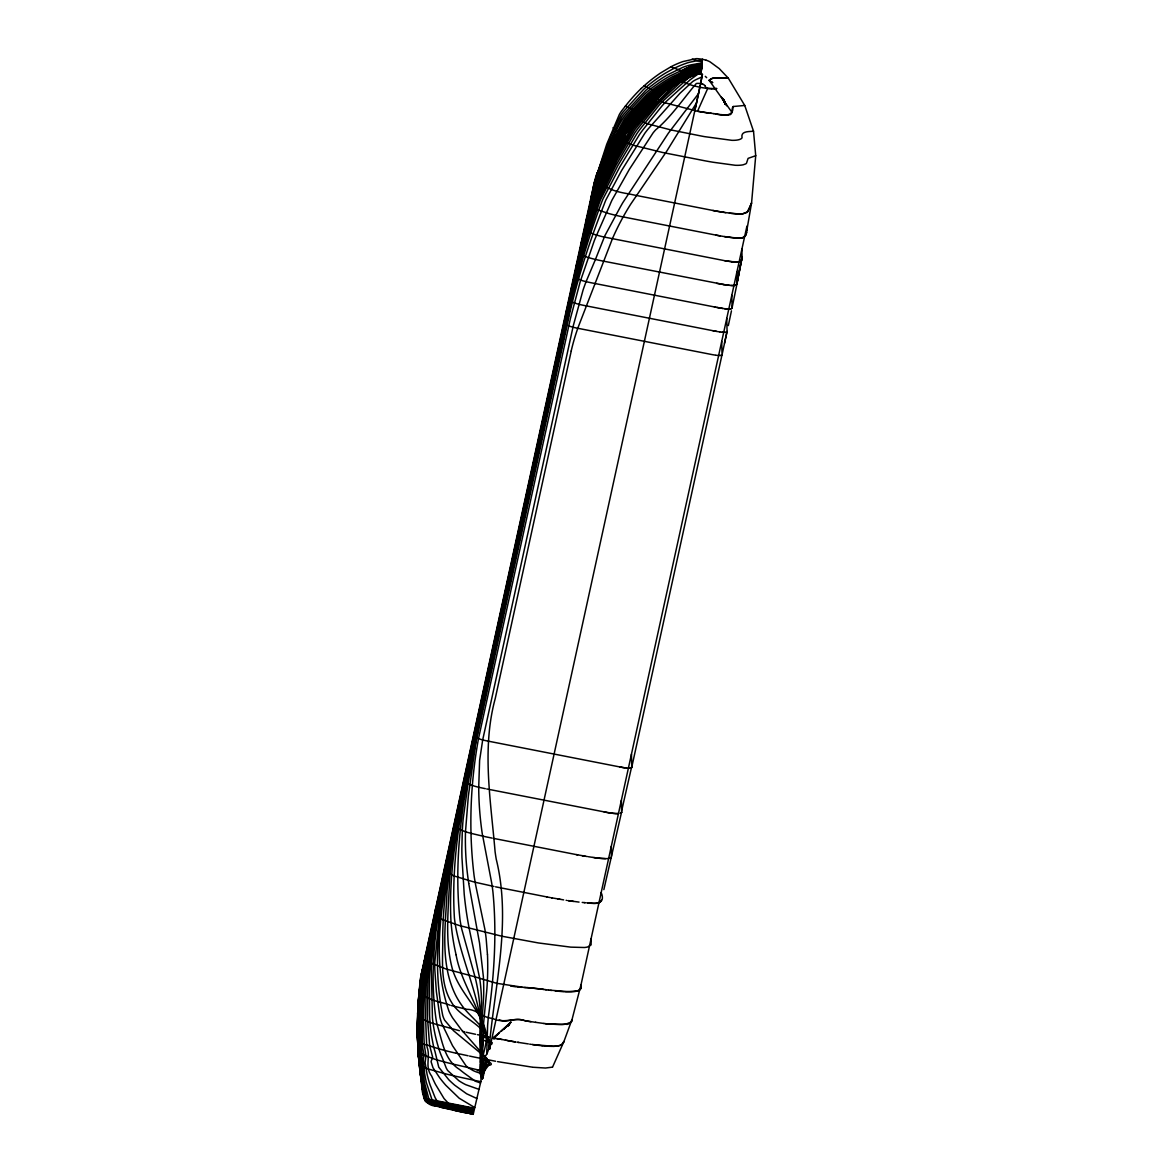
<?xml version="1.0" encoding="UTF-8"?>
<svg xmlns="http://www.w3.org/2000/svg" width="1173" height="1173" viewBox="0 0 1173 1173"><rect width="100%" height="100%" fill="white"/><g stroke="black" fill="none" stroke-linecap="round" stroke-linejoin="round"><path stroke-width="1.5" d="M587.438 902.917C594.52 903.811 606.236 904.72 601.192 892.536M611.5 856.187L611.28 846.422M486.736 1054.336L487.601 1025.862A234.937 223.559 -1.3 0 1 488.525 1015.789C494.229 974.924 496.941 933.341 492.953 892.184A251.55 239.38 -1.3 0 0 491.692 882.99L482.748 836.129L473.525 833.944A91.215 27.316 12.3 0 1 471.561 833.446L469.918 833.021A22.111 6.627 12.3 0 1 465.71 831.804L464.2 831.276A24.032 7.199 12.3 0 1 462.309 830.572A14.56 4.355 12.3 0 1 460.139 829.634A15.704 4.707 12.3 0 1 458.584 828.812A10.19 3.05 12.3 0 1 457.47 828.094A12.287 3.68 12.3 0 1 457.03 827.698L456.737 827.405A7.463 2.229 12.3 0 1 456.356 826.833A24.97 7.478 12.3 0 1 456.253 826.525L456.194 826.305A27.008 8.094 12.3 0 1 456.121 825.733L455.901 815.953M731.849 308.352A9.677 2.903 12.3 0 0 732.025 308.059L737.084 283.353L736.849 272.253M746.732 230.949L751.57 202.988L755.72 155.701L753.521 131.215L744.738 105.453L728.33 78.18L719.269 68.62L710.076 61.876A20.41 19.428 -1.3 0 0 706.117 60.204M731.805 295.317L732.084 307.839A8.622 2.581 12.3 0 1 732.025 308.059M746.937 228.368L746.952 226.668M418.365 1001.654L417.324 1021.111L417.969 1050.685A53.166 50.6 -1.3 0 0 418.057 1052.738L421.796 1084.043M746.922 228.574L746.79 230.451M417.529 1012.856C418.922 1023.75 411.049 1042.709 427.28 1045.084A58.782 17.61 12.3 0 0 438.761 1048.75L440.96 1049.395A81.157 24.31 12.3 0 0 456.224 1053.237M417.852 1009.205L417.397 1036.697M418.189 1006.947L417.441 1037.196A126.743 120.614 -1.3 0 0 417.837 1044.513L418.409 1050.202A20.821 19.809 -1.3 0 1 418.453 1051.477L418.424 1053.207A59.544 56.656 -1.3 0 0 418.453 1055.715L420.359 1075.157M417.793 1007.871L418.526 998.399M417.881 1006.947L419.025 994.425M742.054 257.855L741.893 249.189M419.289 1000.158L417.837 1039.542A78.356 74.573 -1.3 0 0 418.629 1047.988L419.128 1051.375A13.372 12.727 -1.3 0 1 419.216 1052.636L419.142 1054.864A55.014 52.36 -1.3 0 0 419.113 1056.858L420.007 1069.527A328.293 312.399 -1.3 0 0 421.488 1081.213C421.767 1091.96 422.91 1105.758 436.473 1106.124A66.45 19.897 12.3 0 0 444.714 1108.177L456.649 1110.904M601.368 900.321C599.168 905.145 592.028 902.829 587.849 902.961M418.35 1000.774L420.169 980.379A54.207 51.583 -1.3 0 1 420.946 975.775L593.494 186.067A106.406 101.259 -1.3 0 1 594.55 181.346L596.383 174.777M419.01 999.191L420.198 987.813M417.544 1036.903L418.175 1049.644A30.498 29.017 -1.3 0 1 418.204 1050.92L418.218 1052.181A61.509 58.533 -1.3 0 0 418.262 1054.439L423.101 1092.21M418.6 997.827L420.403 980.613A110.262 104.925 -1.3 0 1 421.825 972.241M701.029 68.327L700.31 73.65L700.472 72.14A15.308 1.056 -78.9 0 1 700.604 71.172L700.868 69.354M487.206 1059.908A32.287 2.229 -78.9 0 1 486.824 1061.565L485.857 1065.7A40.923 2.83 -78.9 0 1 484.948 1069.409L484.009 1073.163A27.697 1.921 -78.9 0 1 483.291 1075.89C481.59 1085.069 483.144 1068.339 484.141 1072.65M419.26 993.78L422.119 972.96A222.02 211.272 -1.3 0 1 423.717 964.793M420.77 985.98L421.342 981.728M490.109 1048.677C490.71 1025.891 461.224 1019.821 451.429 1002.123C439.157 982.138 443.306 957.417 442.72 935.13C443.321 894.515 450.095 854.34 458.643 814.722M420.682 984.147L418.512 1006.361L417.603 1038.97A94.778 90.189 -1.3 0 0 418.204 1046.668L418.717 1050.773A16.129 15.352 -1.3 0 1 418.776 1052.049L418.746 1053.765A58.503 55.674 -1.3 0 0 418.732 1056.272L420.213 1073.368A357.428 340.126 -1.3 0 0 421.195 1080.626L422.617 1088.617M746.6 232.049C746.996 229.981 745.544 237.386 746.571 232.283M489.185 1047.489C494.698 985.1 511.589 921.45 496.252 859.266A272.18 258.998 -1.3 0 1 495.094 851.774C490.827 800.983 481.575 748.785 495.226 698.58L571.236 351.035M420.828 979.294L417.779 1008.531L418.394 1015.481L423.028 1019.249L430.931 1022.841L459.361 1030.686M420.946 982.256L422.001 977.3M702.084 67.609A37.316 35.513 -1.3 0 0 698.184 68.547L691.337 71.758L684.226 78.723A114.778 109.221 -1.3 0 1 681.572 81.348L661.792 99.866A147.358 140.217 -1.3 0 0 657.818 104.06L638.303 127.989A117.08 111.42 -1.3 0 0 634.886 132.696L616.265 164.763L599.535 198.589A118.825 113.077 -1.3 0 0 597.746 203.34L587.864 232.899L577.292 274.599L471.106 760.104C460.007 811.892 451.136 864.956 454.42 918.048A154.235 146.772 -1.3 0 0 455.842 927.579C462.074 959.998 476.458 990.393 481.091 1023.193A102.916 97.931 -1.3 0 1 481.736 1031.932L480.358 1061.55A7.067 2.111 12.3 0 0 480.695 1062.826L486.003 1065.04A5.572 1.672 12.3 0 0 488.789 1065.363L489.42 1061.081M491.956 1043.97L492.176 1042.533L486.942 1041.36A19.384 5.806 12.3 0 1 484.376 1040.568C467.338 1034.63 507.733 1040.216 477.411 1034.659M702.246 60.41L702.319 59.984A14.677 1.012 -78.9 0 0 702.422 59.251L697.891 58.694A18.401 17.507 -1.3 0 0 696.073 58.665L682.906 61.568A83.855 79.793 -1.3 0 0 670.707 66.905L660.575 72.99A146.728 139.616 -1.3 0 0 645.736 84.397L641.279 88.474M421.21 980.335L421.034 977.959A168.604 160.437 -1.3 0 1 422.749 968.605L593.67 187.357A93.547 89.016 -1.3 0 1 594.682 183.369L596.207 178.428M702.231 60.527L702.172 60.967A4.487 4.267 -1.3 0 1 701.322 60.747L700.442 60.395A3.46 3.284 -1.3 0 0 699.651 60.204L688.918 62.389A98.473 93.708 -1.3 0 0 672.745 69.046L665.546 73.049A142.241 135.364 -1.3 0 0 649.813 84.075L648.185 85.394A126.391 120.276 -1.3 0 0 643.581 89.427L623.127 111.978A57.36 54.588 -1.3 0 0 620.869 115.247L610.884 136.083L596.5 175.378M700.926 69.016L701.219 67.11M593.274 199.601L593.509 196.507A83.855 79.793 -1.3 0 1 594.902 191.668C603.582 168.721 614.843 146.669 628.464 126.303A91.201 86.787 -1.3 0 1 631.939 121.611L652.115 99.397A80.189 76.304 -1.3 0 1 657.085 95.468L695.31 72.623A70.175 66.788 -1.3 0 0 699.064 69.735L701.322 66.392M421.503 978.399L422.705 972.74M701.263 66.744L701.513 65.233M701.439 65.629L701.703 64.016M742.01 258.192L742.01 258.192A20.762 6.217 12.3 0 1 741.981 258.353L736.835 284.042A14.633 4.384 12.3 0 1 736.644 284.379A12.141 3.636 12.3 0 0 736.776 284.159L737.055 283.485A19.105 5.718 12.3 0 0 737.113 283.089M421.811 976.435L425.638 954.323M741.556 259.951L741.937 258.5M422.456 972.49L593.479 189.088A88.532 84.251 -1.3 0 1 594.814 183.912C601.837 161.112 610.854 138.575 623.098 118.048A62.961 59.911 -1.3 0 1 625.605 114.646L644.695 94.045A113.634 108.136 -1.3 0 1 652.774 87.271L660.252 81.963A168.56 160.408 -1.3 0 1 670.003 75.952L686.645 68.078A51.715 49.207 -1.3 0 1 691.718 66.612L701.557 64.882M483.525 1071.462L484.009 1066.037A17.038 16.217 -1.3 0 1 484.346 1063.984L486.575 1058.339M702.466 74.119L700.955 81.802M737.099 283.016L742.069 256.872L736.835 284.042A32.683 9.795 12.3 0 0 736.967 283.749L737.011 283.617M701.351 79.779A52.521 3.636 -78.9 0 0 701.909 76.949L701.967 76.67A35.337 2.449 -78.9 0 0 702.231 75.292A29.178 2.023 -78.9 0 0 702.392 74.456M701.263 80.233L700.164 85.702M700.706 83.019L700.868 82.213M741.483 260.274L741.453 260.406A11.598 3.475 12.3 0 1 740.72 261.3A9.399 2.815 12.3 0 1 740.016 261.535L739.782 261.608M700.237 85.321L700.017 86.377A93.781 6.481 -78.9 0 1 696.527 102.887L490.079 1046.771M623.142 216.961A77.55 23.225 12.3 0 1 608.831 213.559L597.35 209.762L593.127 205.26A118.928 35.615 12.3 0 1 592.82 204.381L591.866 199.718L592.893 195.041A85.086 80.966 -1.3 0 1 594.198 190.085L609.3 154.968L627.452 123.018A88.298 84.016 -1.3 0 1 630.224 119.411L647.144 100.438A93.473 88.943 -1.3 0 1 656.719 92.3L669.182 84.192A188.149 179.044 -1.3 0 1 677.774 79.441L694.401 72.843A8.959 8.519 -1.3 0 1 696.234 72.873L700.325 73.356M700.002 86.465L694.812 110.717M728.316 325.61L731.453 310.845M591.603 196.082L593.567 186.272A109.895 104.573 -1.3 0 1 594.506 182.284L606.72 144.294L619.388 114.397A54.618 51.979 -1.3 0 1 621.499 111.112L628.068 102.755A183.179 174.322 -1.3 0 1 641.25 88.43M592.57 197.489L588.435 215.128M435.726 908.195C428.321 952.432 421.708 997.461 424.186 1042.621A75.468 71.817 -1.3 0 0 424.963 1049.234L425.99 1055.832A4.853 4.619 -1.3 0 1 425.858 1056.976L425.095 1062.694L427.075 1074.336A146.86 139.763 -1.3 0 0 429.875 1084.307L435.11 1097.649L440.696 1107.224L473.188 1113.588M439.582 897.873L429.274 961.713A345.874 329.129 -1.3 0 0 427.866 979.66L427.5 1018.487L429.597 1044.718A63.107 60.058 -1.3 0 0 430.374 1048.383L432.676 1057.21L431.532 1060.333A3.842 3.651 -1.3 0 0 431.107 1061.785L432.969 1067.694L439.552 1077.62A137.094 130.452 -1.3 0 0 445.857 1085.333L459.229 1098.251L474.757 1107.561M445.989 869.823L436.781 919.192L431.708 960.452A253.647 241.374 -1.3 0 0 431.297 968.502L432.426 1017.607A115.409 109.822 -1.3 0 0 433.336 1025.217L434.201 1030.173A202.123 192.343 -1.3 0 0 437.236 1043.281L439.215 1049.967A89.427 85.101 -1.3 0 0 441.327 1055.627L443.365 1060.465A42.609 40.542 -1.3 0 1 444.112 1062.489L446.18 1067.914A24.09 22.932 -1.3 0 0 447.719 1070.553L458.863 1080.714A67.477 64.222 -1.3 0 0 465.754 1084.688L478.995 1089.365L480.387 1083.515A54.105 3.739 -78.9 0 0 481.091 1080.494C479.141 1071.374 492.777 1067.327 486.854 1059.102M591.866 199.718L593.597 186.83A101.274 96.362 -1.3 0 1 594.579 182.841L608.127 145.481L621.617 117.256A60.322 57.404 -1.3 0 1 624.021 113.825L645.751 90.409A117.872 112.153 -1.3 0 1 650.604 86.347L655.912 82.359A153.033 145.613 -1.3 0 1 667.144 75.043L682.818 67.33A64.5 61.377 -1.3 0 1 690.223 65.028L701.879 62.887M431.415 932.99L426.591 959.133L422.368 994.381A247.65 235.656 -1.3 0 0 421.899 1001.317L420.799 1042.167A62.946 59.896 -1.3 0 0 421.532 1049.19L422.984 1072.254A214.043 203.691 -1.3 0 0 424.89 1084.145L430.271 1104.16L473.174 1112.561M452.602 841.261C441.195 898.459 430.858 957.608 442.764 1015.554A25.102 23.9 -1.3 0 0 444.655 1020.202L453.482 1030.671L486.956 1058.486L489.112 1062.547L488.408 1065.495L484.83 1068.016L477.308 1070.494L483.291 1071.374M456.121 825.763C445.931 886.187 428.042 951.45 449.024 1011.273A71.949 68.459 -1.3 0 0 452.602 1017.885L461.341 1029.689L485.901 1057.679M465.109 786.365L455.754 833.123L450.637 868.299A417.881 397.647 -1.3 0 0 449.538 880.117C448.585 909.339 444.655 939.397 452.133 968.048C458.408 991.273 478.701 1007.416 485.519 1030.246A34.12 32.477 -1.3 0 1 486.223 1036.14C487.191 1048.867 477.25 1064.307 483.349 1075.7M585.004 235.802L587.204 226.902M475.754 739.401C462.426 798.358 453.408 859.223 460.007 919.676A167.842 159.719 -1.3 0 0 461.781 929.236L475.021 976.845A196.595 187.079 -1.3 0 1 480.124 1010.276L481.15 1075.245A8.724 8.299 -1.3 0 0 481.78 1076.77L482.66 1078.31M573.494 292.546L574.623 287.341M562.072 345.624L581.221 255.157L591.295 197.9A145.027 10.029 -78.9 0 0 591.954 193.838M724.474 343.366L727.069 331.431L726.761 318.367M441.517 889.119L439.89 896.465M450.989 848.064L439.464 914.354L434.831 962.153A204.234 194.351 -1.3 0 0 434.846 970.13L436.371 991.566L439.948 1017.328A68.225 64.926 -1.3 0 0 441.678 1023.369L452.529 1045.686L466.018 1065.788A23.929 22.771 -1.3 0 0 468.13 1067.591L473.1 1070.568A39.134 37.243 -1.3 0 0 482.66 1073.706M453.071 839.164L585.503 232.826A72.843 69.324 -1.3 0 1 585.826 231.36L594.814 197.592A88.004 83.738 -1.3 0 1 595.987 193.97L614.08 154.279M462.499 797.743C455.593 828.637 449.626 859.838 447.016 891.436C445.652 926.025 439.655 963.238 455.754 995.452A85.16 81.04 -1.3 0 0 464.435 1008.795C475.27 1021.932 497.895 1036.477 485.622 1055.935M465.71 783.637L580.87 257.166M468.877 769.723C458.32 819.033 448.555 869.237 450.887 919.896A235.876 224.468 -1.3 0 0 456.106 954.851M566.94 323.044L479.889 721.058M552.571 1067.078L563.905 1041.551L572.145 1019.117L581.016 984.777L746.937 226.125M721.952 355.067L631.719 767.377A11.627 3.49 12.3 0 1 631.631 767.641L631.602 767.699A8.578 2.566 12.3 0 1 631.441 767.89A5.645 1.686 12.3 0 1 631.294 768.022M698.507 93.649L668.405 133.136L622.79 202.694A203.164 193.325 -1.3 0 0 619.887 207.826L604.901 235.656L595.444 259.438A42.712 12.786 12.3 0 1 588.523 257.605L587.087 257.151A6.657 1.994 12.3 0 1 585.371 256.462L585.268 256.403A12.434 3.724 12.3 0 1 583.714 255.597A6.935 2.082 12.3 0 1 582.893 254.922A14.34 4.296 12.3 0 1 582.717 254.717L582.365 254.277A12.36 3.695 12.3 0 1 582.087 253.823L581.911 253.412A22.082 6.613 12.3 0 1 581.705 252.635L587.893 224.336M583.714 242.4L586.749 229.776M567.248 321.681C575.576 281.623 586.603 242.107 601.06 203.809A101.171 96.274 -1.3 0 1 603.039 198.838L620.018 166.522L639.432 134.616A149.909 142.651 -1.3 0 1 642.848 129.91L662.041 105.893A143.766 136.801 -1.3 0 1 665.927 101.714L690.208 79.749L699.826 72.785A4.648 4.413 -1.3 0 1 700.648 72.638L700.911 72.609M484.772 699.064L428.834 943.942A204.967 14.179 -78.9 0 1 427.045 951.318L420.946 975.775M469.449 1113.617L473.203 1114.35L475.622 1103.91A69.119 4.78 -78.9 0 0 476.106 1101.828L478.965 1089.453M589.227 210.363L589.843 207.694M587.629 219.923L589.007 214.029M731.263 261.608L727.993 261.198A53.621 16.055 12.3 0 1 725.662 260.875L603.171 236.843A55.102 16.51 12.3 0 1 599.139 235.802L594.872 234.556A11.877 3.548 12.3 0 1 593.655 234.131L592.995 233.882A23.269 6.965 12.3 0 1 591.5 233.266L590.723 232.914A9.692 2.903 12.3 0 1 588.377 231.462A9.267 2.771 12.3 0 1 587.761 230.788A14.061 4.208 12.3 0 1 587.482 230.231A24.442 7.317 12.3 0 1 587.424 230.025L586.896 228.061A23.665 7.082 12.3 0 1 586.793 227.606L587.101 223.486M428.218 946.479L427.485 949.69A70.468 67.066 -1.3 0 0 427.016 951.846L420.564 996.903A199.014 189.381 -1.3 0 0 419.963 1006.199L418.849 1041.947A59.236 56.363 -1.3 0 0 419.597 1048.545L420.33 1056.111A48.005 45.688 -1.3 0 0 420.257 1058.09L421.048 1070.788A279.057 265.553 -1.3 0 0 422.573 1082.503L426.723 1102.429L473.144 1111.535M578.993 266.271L582.864 250.201M574.799 286.491L587.512 237.855L598.904 204.058A110.497 105.145 -1.3 0 1 600.723 199.322L617.863 165.598L636.895 133.605A138.751 132.036 -1.3 0 1 640.311 128.898L659.387 104.866A125.188 119.118 -1.3 0 1 663.346 100.687L682.583 83.268A175.173 166.698 -1.3 0 0 686.572 79.617L694.621 72.403A14.531 13.827 -1.3 0 1 696.703 71.274L701.058 69.911M478.877 725.5L468.042 783.608L463.159 819.062A325.214 309.467 -1.3 0 0 462.309 830.572L461.854 848.372A441.224 419.861 -1.3 0 0 461.957 857.448L464.2 894.002A402.867 383.366 -1.3 0 0 469.757 931.333L479.654 978.267A181.756 172.959 -1.3 0 1 481.502 1003.032L479.845 1039.952L480.505 1062.606A112.916 107.461 -1.3 0 0 481.135 1068.192L482.118 1073.148L483.276 1073.779M486.003 1065.04L487.264 1059.366M489.478 1049.424L489.801 1048.002M490.109 1046.58L491.062 1042.328M458.79 814.091L585.899 234.175M479.083 724.635L479.669 721.996M621.602 811.056L631.734 766.38M592.688 197.885L593.186 195.774A83.371 79.324 -1.3 0 1 594.55 190.876L609.931 156.2L628.244 124.177A96.289 91.641 -1.3 0 1 630.986 120.555C642.042 112.623 633.273 109.602 625.341 106.098M621.602 812.024L603.846 889.633M587.013 225.025L594.344 196.785A89.925 85.57 -1.3 0 1 595.473 193.12L596.866 188.179M591.866 202.504L593.23 197.607M582.805 248.925L586.588 233.544M587.35 223.031L587.702 221.536M591.324 203.941L593.333 196.14A83.415 79.368 -1.3 0 1 594.726 191.272L604.344 168.501M591.603 203.603L592.204 201.961M593.127 199.087L590.415 206.859M590.869 205.011L593.039 195.407A83.855 79.793 -1.3 0 1 594.374 190.481L609.652 155.598L627.936 123.62A92.931 88.43 -1.3 0 1 630.693 119.998L647.379 101.01A87.916 83.664 -1.3 0 1 657.012 92.872L669.71 84.779A194 184.601 -1.3 0 1 678.463 80.072L694.988 73.562A7.331 6.979 -1.3 0 1 696.63 73.606L698.536 73.943A9.912 9.428 -1.3 0 0 700.296 74.075L700.706 73.327A17.918 1.232 -78.9 0 0 700.868 72.829L700.472 73.987A10.337 9.839 -1.3 0 1 698.741 74.104L693.184 74.544L681 79.676A207.372 197.343 -1.3 0 0 672.29 84.148L655.311 94.793A82.784 78.767 -1.3 0 0 647.481 101.538L631.133 121.098A98.107 93.356 -1.3 0 0 628.42 124.719L608.626 159.777M580.987 256.696L587.482 230.231L596.192 202.108A118.942 113.195 -1.3 0 1 597.907 197.343L615.488 160.276L632.79 129.792A85.82 81.655 -1.3 0 1 636.147 125.35L677.261 80.644A123.883 117.887 -1.3 0 0 679.783 77.858L685.677 71.436A18.108 17.228 -1.3 0 1 687.539 70.043L693.492 67.184A40.542 38.577 -1.3 0 1 699.724 65.439L701.85 65.087M591.647 204.278L433.482 924.133C424.67 963.092 421.694 1003.12 422.324 1042.988A69.046 65.703 -1.3 0 0 422.998 1049.19L423.908 1054.894A6.833 6.495 -1.3 0 1 423.878 1056.096L423.6 1057.709A19.56 18.621 -1.3 0 0 423.394 1059.395L424.553 1073.148A177.578 168.985 -1.3 0 0 426.4 1082.708L433.878 1105.377L473.174 1113.074M589.946 208.002L590.342 206.433M592.013 203.721L442.558 884.985L435.256 923.928L430.55 959.617A317.546 302.179 -1.3 0 0 429.421 980.203L429.597 1015.085A183.692 174.806 -1.3 0 0 430.022 1022.504A211.448 201.213 -1.3 0 0 431.781 1037.137L433.467 1046.008A75.175 71.538 -1.3 0 0 435.036 1051.668L438.746 1067.181L448.775 1079.732A108.854 103.576 -1.3 0 0 454.787 1085.245L466.634 1093.779L476.868 1098.514M701.909 76.949L695.736 79.749A30.19 28.724 -1.3 0 0 692.627 81.597L679.973 93.283L648.068 129.074A109.03 103.752 -1.3 0 0 644.798 133.311L621.543 170.628L605.898 199.909A95.805 91.157 -1.3 0 0 603.948 204.894C588.685 243.412 576.002 282.986 567.439 323.557L475.651 743.535L468.335 796.188L465.49 831.716A317.135 301.784 -1.3 0 0 468.76 883.43M590.767 206.976L437.793 905.292A86.142 81.963 -1.3 0 0 437.382 907.096L427.72 966.743A340.405 323.924 -1.3 0 0 426.268 983.56L425.594 1017.592L426.591 1043.603A70.805 67.374 -1.3 0 0 427.119 1047.254C430.726 1057.093 424.421 1066.756 431.693 1076.154A137.959 131.288 -1.3 0 0 435.447 1084.277L444.068 1098.602L455.197 1110.582L473.203 1114.115M589.081 214.498L591.353 205.495M587.761 222.577L594.535 197.343A93.899 89.353 -1.3 0 1 595.693 193.677L597.966 187.592M590.386 204.776L591.045 202.079A87.623 83.371 -1.3 0 0 591.749 198.794L592.409 195.334A89.441 85.116 -1.3 0 1 593.479 190.7C601.119 166.463 612.218 143.15 625.854 121.713A79.104 75.277 -1.3 0 1 629.505 117.021L647.364 97.814A105.203 100.116 -1.3 0 1 655.428 91.025L665.326 84.251A184.865 175.921 -1.3 0 1 675.663 78.18L689.988 71.626L700.692 70.571M593.553 198.486L594.154 196.243A85.512 81.377 -1.3 0 1 595.283 192.577L596.28 189.747M586.163 234.087L595.679 201.375A107.887 102.667 -1.3 0 1 597.365 196.609L616.118 156.669L632.555 127.842A74.881 71.26 -1.3 0 1 635.048 124.617L656.777 100.658M587.394 227.357L588.26 222.958M586.867 230.465L595.283 200.671A100.878 95.995 -1.3 0 1 596.91 195.92L615.4 156.038L631.661 127.153A67.946 64.662 -1.3 0 1 634.168 123.913L683.976 71.23A19.516 18.577 -1.3 0 1 685.882 69.808L695.149 65.791A37.125 35.337 -1.3 0 1 701.747 64.574M588.128 224.673L594.711 199.351A93.693 89.163 -1.3 0 1 596.251 194.601L611.456 160.818L625.37 135.364M586.867 233.97L596.866 202.709A122.036 116.127 -1.3 0 1 598.626 197.958L616.543 161.009L634.153 130.57A98.224 93.473 -1.3 0 1 636.675 127.153L656.763 103.341A206.551 196.551 -1.3 0 1 660.736 99.133L678.771 81.465A103.092 98.092 -1.3 0 0 681.425 78.679L687.921 71.744A17.14 16.305 -1.3 0 1 689.753 70.409L694.475 68.122A37.287 35.483 -1.3 0 1 701.014 66.289L701.967 66.113M588.509 223.251L594.975 199.997A96.963 92.271 -1.3 0 1 596.558 195.246L607.585 170.276L623.098 139.47M701.674 70.072L702.114 68.518M749.092 208.823L751.57 202.988L750.559 205.378M715.75 113.898C722.7 115.98 734.474 116.567 732.685 106.875A11.803 3.534 12.3 0 1 733.286 106.508L744.738 105.453M747.714 211.756L741.468 214.278L747.04 212.43L749.43 207.724M749.019 209.073L747.949 211.463M746.013 234.615L745.896 234.937M577.571 328.777L612.482 238.574A267.121 254.189 -1.3 0 1 630.649 204.263L666.88 150.98L696.527 102.872M596.397 178.985L612.335 140.965L624.476 118.825A65.908 62.726 -1.3 0 1 627.086 115.438L646.367 94.925A110.79 105.438 -1.3 0 1 654.622 88.122L662.334 82.784A177.578 168.971 -1.3 0 1 672.32 76.758L689.607 68.884A37.815 35.982 -1.3 0 1 692.862 68.093L701.249 66.876M727.846 114.895C734.166 115.482 730.618 108.81 733.286 106.508M611.324 857.17L611.309 857.214A9.575 2.874 12.3 0 1 611.177 857.434L611.133 857.478A6.525 1.95 12.3 0 1 610.957 857.624L610.957 857.624A6.745 2.023 12.3 0 0 611.148 857.478L611.177 857.434M597.072 188.736L612.365 156.625L630.297 125.32A65.996 62.799 -1.3 0 1 632.79 122.095L658.508 95.629L688.522 68.635A22.756 21.657 -1.3 0 1 690.589 67.491L692.055 66.846M621.573 812.156A21.774 6.525 12.3 0 1 621.47 812.493L621.499 812.434A22.17 6.642 12.3 0 0 621.573 812.156A19.223 5.762 12.3 0 0 621.631 811.745L621.367 800.294M595.444 259.438L586.089 281.652A196.184 186.698 -1.3 0 0 583.054 290.083L573.289 325.727L482.69 739.914L479.61 760.427L478.716 787.23A361.695 344.188 -1.3 0 0 482.631 836.144M597.35 185.95L613.406 152.035L628.508 125.76A95.834 91.201 -1.3 0 1 631.177 122.139L643.86 106.86M598.494 185.202L615.151 150.203L629.358 125.511A85.043 80.937 -1.3 0 1 631.91 122.109L653.757 98.62A93.312 88.796 -1.3 0 1 658.771 94.661L688.654 74.808A48.636 46.29 -1.3 0 0 691.909 71.846L696.571 67.316A5.425 5.161 -1.3 0 1 697.774 66.773L701.879 66.45M749.62 207.196L750.427 205.598M711.556 88.62L714.592 88.635A38.064 11.393 12.3 0 0 716.879 88.561L714.592 88.635A29.472 8.827 12.3 0 1 707.73 88.415L697.539 111.244L661.675 101.934L657.598 98.503L656.176 91.655L644.212 85.746M485.036 1057.21L482.66 1064.263A13.138 12.507 -1.3 0 0 482.616 1066.448L483.452 1072.357M621.441 812.552L621.455 812.522A14.75 4.413 12.3 0 1 621.397 812.64A5.865 1.76 12.3 0 1 621.074 812.977M605.532 165.056L606.969 162.138M613.846 153.663L629.358 126.024A75.878 72.213 -1.3 0 1 632.716 121.596L653.977 99.177A152.505 145.129 -1.3 0 1 658.61 95.13L681.674 77.257A113.796 108.297 -1.3 0 0 685.692 73.855L693.83 67.213L701.835 65.321M509.771 1023.032L508.378 1025.686L511.105 1021.962L493.1 1038.178L493.921 1038.721M620.737 139L606.177 167.387L595.107 192.064A82.843 78.826 -1.3 0 0 593.993 195.744L448.629 858.299C437.646 910.497 428.38 964.001 435.799 1017.372A91.289 86.875 -1.3 0 0 437.162 1024.923C442.294 1040.642 444.127 1059.937 459.552 1069.468A250.67 238.544 -1.3 0 0 463.804 1072.855L475.344 1081.213L480.519 1082.928M623.831 136.728L631.001 126.493A64.016 60.908 -1.3 0 1 633.508 123.268L682.862 70.541A22.947 21.832 -1.3 0 1 685.648 68.694L690.882 66.348A44.618 42.448 -1.3 0 1 698.316 64.368L701.63 63.914L698.272 64.53A44.779 42.609 -1.3 0 0 690.648 66.714L685.428 69.192A21.231 20.205 -1.3 0 0 682.789 71.098L657.686 98.664M620.59 137.945L628.493 125.247A98.077 93.327 -1.3 0 1 631.191 121.625L647.511 102.036A79.046 75.219 -1.3 0 1 655.34 95.306L674.695 83.591A239.893 228.28 -1.3 0 1 685.135 78.503L699.02 73.635A19.369 18.431 -1.3 0 0 700.706 73.327M625.971 132.96L630.546 125.892A62.99 59.94 -1.3 0 1 633.039 122.666L684.695 69.676A25.132 23.929 -1.3 0 1 687.613 67.961L691.85 66.201A41.275 39.281 -1.3 0 1 700.648 64.192L701.659 64.09L702.422 59.251L706.102 60.219M637.892 113.488L648.948 101.655A77.609 73.855 -1.3 0 1 657.144 94.954L694.724 74.339A66.113 62.917 -1.3 0 0 697.407 72.711L699.665 71.26A72.14 68.635 -1.3 0 1 700.955 70.468M636.998 114.03L637.863 112.975M644.989 105.115L647.525 102.506A77.271 73.532 -1.3 0 1 657.203 94.456L674.592 84.251L701.146 71.876M734.518 285.406A15.322 4.589 12.3 0 1 733.887 285.494L733.961 285.479A14.311 4.281 12.3 0 0 734.518 285.406A8.71 2.61 12.3 0 0 735.207 285.288A5.909 1.774 12.3 0 0 735.676 285.127A8.108 2.434 12.3 0 0 736.014 284.936L736.087 284.878A17.067 5.117 12.3 0 0 736.248 284.746L736.497 284.511M736.351 284.658L736.321 284.687A17.683 5.293 12.3 0 1 736.087 284.878M501.311 1031.214L504.053 1028.794M493.1 1038.193L498.686 1033.457L493.1 1038.193L500.446 1039.19M701.102 68.019L702.041 67.565M726.659 332.032L726.659 332.032A6.803 2.038 12.3 0 0 727.011 331.651A5.513 1.657 12.3 0 0 727.069 331.431L722.025 354.876L721.718 341.431M480.387 1073.559L480.681 1073.456A9.839 2.947 12.3 0 0 481.238 1073.236L483.393 1072.84M561.574 1044.952L563.905 1041.551L561.574 1044.952A25.865 7.742 12.3 0 1 553.451 1046.316L532.571 1044.542M610.385 857.962L610.444 857.932A14.076 4.208 12.3 0 0 610.664 857.815L610.825 857.712A18.02 5.396 12.3 0 1 610.444 857.932L610.224 858.035M726.454 332.135L726.38 332.164A3.519 1.056 12.3 0 1 725.369 332.34A3.71 1.114 12.3 0 0 725.882 332.296M561.442 1045.011L556.999 1046.081A27.492 8.226 12.3 0 1 553.495 1046.345A40.205 12.038 12.3 0 1 542.029 1045.715M552.439 1067.137L545.489 1068.031L533.114 1067.254M755.72 155.701L748.095 158.37L746.512 163.164A17.522 5.249 12.3 0 1 745.647 163.912L743.139 164.807A22.36 6.701 12.3 0 1 735.266 165.276L713.155 162.255A105.35 31.554 12.3 0 1 703.932 160.613L665.531 153.077A81.392 24.384 12.3 0 1 662.437 152.446L634.109 145.452A22.36 6.701 12.3 0 1 626.162 141.874L623.581 139.983A17.522 5.249 12.3 0 1 622.672 138.898L620.854 133.429L613.039 127.74M620.356 813.256L620.121 813.314A8.211 2.463 12.3 0 0 620.356 813.256A10.234 3.064 12.3 0 0 620.752 813.109L620.898 813.05A6.349 1.906 12.3 0 0 621.411 812.64M742.172 238.002L745.793 235.23L742.846 237.84A10.748 3.226 12.3 0 1 741.747 238.075L737.069 238.119M609.154 858.328L608.816 858.387A14.047 4.208 12.3 0 0 609.154 858.328L609.388 858.284M730.97 308.792A5.425 1.628 12.3 0 1 730.662 308.836L729.811 308.939L730.97 308.792A3.71 1.114 12.3 0 0 731.248 308.734L731.512 308.616A5.938 1.774 12.3 0 0 731.688 308.499A8.24 2.463 12.3 0 0 732.099 307.751M565.679 1024.132C569.638 1026.199 573.993 1016.39 571.574 1021.566A26.143 7.83 12.3 0 1 570.972 1022.24L565.679 1024.132A27.961 8.372 12.3 0 1 561.808 1024.425L547.073 1023.853L557.043 1024.44A40.087 12.009 12.3 0 0 565.811 1024.19M701.762 64.398L698.39 64.97A43.401 41.304 -1.3 0 0 691.894 66.861M715.017 77.946L712.114 78.444A24.486 7.331 12.3 0 1 714.196 78.048L716.014 77.858A23.929 7.17 12.3 0 1 716.395 77.829L717.202 77.799A24.97 7.478 12.3 0 1 718.653 77.755L719.166 77.755M700.955 68.796L693.756 69.456A26.246 24.97 -1.3 0 0 690.912 70.028L674.167 77.506A183.413 174.542 -1.3 0 0 664.006 83.547L656.132 88.928A109.602 104.294 -1.3 0 0 646.308 97.051L628.376 116.303A74.984 71.362 -1.3 0 0 624.769 121.01C611.382 142.563 600.679 166.023 593.333 190.319A92.095 87.638 -1.3 0 0 592.292 194.967L591.705 198.266A63.679 60.6 -1.3 0 1 590.913 201.976L426.547 953.092L419.846 998.135A181.067 172.299 -1.3 0 0 419.274 1007.035L418.277 1041.331A63.298 60.234 -1.3 0 0 418.966 1047.914L419.67 1055.465A52.785 50.234 -1.3 0 0 419.626 1057.46L420.447 1070.143A303.47 288.778 -1.3 0 0 421.928 1081.843L424.743 1099.981L473.1 1109.467M733.785 285.494L733.58 285.523A5.865 1.76 12.3 0 1 732.67 285.552L730.794 285.45A26.187 7.844 12.3 0 1 729.313 285.303A45.644 13.665 12.3 0 1 724.723 284.716L601.529 260.773A54.486 16.319 12.3 0 1 595.444 259.438M753.521 131.215C749.048 131.713 740.5 130.907 742.054 137.696A18.533 5.542 12.3 0 1 741.424 138.531L740.72 139A20.718 6.202 12.3 0 1 731.952 140.335L704.665 136.655A71.758 21.495 12.3 0 1 700.516 135.877L670.765 129.91L647.511 123.795A19.985 5.982 12.3 0 1 644.945 122.754A20.865 6.246 12.3 0 1 638.596 118.986L637.863 118.224A18.533 5.542 12.3 0 1 637.203 117.139L636.91 113.473M715.647 77.887L723.023 77.873M733.477 285.523L731.893 285.538A13.108 3.93 12.3 0 1 730.794 285.45M485.461 1060.524L486.678 1060.465M488.774 1065.363C498.789 1063.911 474.977 1056.99 487.601 1059.835C479.801 1058.237 479.068 1065.524 480.431 1073.838A4.399 1.32 12.3 0 0 480.915 1074.204A7.111 2.126 12.3 0 0 481.663 1074.644L483.452 1075.304M597.761 858.093L605.473 858.636A14.706 4.399 12.3 0 0 606.104 858.636L606.382 858.621A14.706 4.399 12.3 0 0 607.614 858.548A16.525 4.956 12.3 0 0 608.64 858.416M700.472 72.14L691.058 72.506L676.85 78.826A185.349 176.375 -1.3 0 0 666.308 84.881L656.22 91.699A99.91 95.072 -1.3 0 0 646.69 99.822L629.534 118.766A83.166 79.148 -1.3 0 0 626.749 122.388C613.156 143.311 602.116 166.082 594.022 189.689A88.107 83.855 -1.3 0 0 592.526 195.715L591.808 199.322A109.06 103.781 -1.3 0 1 591.324 201.639L428.585 945.365L421.4 995.628A217.694 207.152 -1.3 0 0 420.858 1003.868L419.685 1042.621A59.354 56.495 -1.3 0 0 420.477 1049.219L421.151 1056.77A40.073 38.123 -1.3 0 0 421.048 1058.75L421.869 1071.477A249.424 237.342 -1.3 0 0 423.512 1083.265L428.086 1103.207L473.159 1112.048M735.735 261.916L738.301 261.843L732.069 261.682M719.342 77.755L723.668 77.902M605.473 858.636L602.306 858.533M724.254 332.326L723.844 332.311A13.944 4.179 12.3 0 1 721.16 332.106A15.396 4.619 12.3 0 1 720.075 331.959L719.987 331.944M724.093 332.311L724.166 332.311A15.308 4.589 12.3 0 1 723.756 332.296L723.844 332.311M565.474 991.845L577.468 990.877A27.522 8.24 12.3 0 0 581.046 987.314L581.016 984.777M616.03 813.563L616.25 813.578A11.305 3.387 12.3 0 0 617.467 813.593L618.112 813.563A10.718 3.211 12.3 0 1 617.467 813.593A11.275 3.372 12.3 0 1 616.25 813.578L615.81 813.563M628.875 768.183L629.314 768.212A18.094 5.41 12.3 0 1 628.875 768.183L628.875 768.183A17.727 5.308 12.3 0 1 627.892 768.139A16.349 4.897 12.3 0 1 626.763 768.051A14.912 4.457 12.3 0 1 626.147 767.992L626.235 767.992M548.451 990.056L571.148 991.859A26.305 7.874 12.3 0 0 575.635 991.376A24.78 7.419 12.3 0 0 577.952 990.701L579.081 990.173A28.005 8.387 12.3 0 0 580.958 988.106A27.316 8.182 12.3 0 0 581.075 987.314M723.242 77.887L724.547 77.961M723.888 77.917L725.075 77.99M524.184 987.461L496.751 983.311L481.062 978.722A70.541 21.129 12.3 0 0 473.775 976.493L445.901 968.957L432.075 963.488A23.944 7.17 12.3 0 1 430.08 962.285L429.494 961.875A27.522 8.24 12.3 0 1 425.726 956.86M728.096 78.166L725.882 78.034M524.038 987.446L527.22 987.651A65.747 19.692 12.3 0 1 529.844 987.842L543.744 989.425M725.017 77.99L725.955 78.034M601.866 858.504L601.382 858.475A22.947 6.877 12.3 0 1 597.893 858.108L593.905 857.566M524.83 987.49L526.428 987.593M522.161 987.343L517.058 986.962M564.257 991.786L555.181 990.936M729.855 237.342L739.679 238.207A11.393 3.416 12.3 0 0 741.761 238.075M733.096 261.784L734.635 261.887A11.715 3.504 12.3 0 0 735.544 261.916M736.439 238.075L734.841 237.943M584.213 902.624L586.236 902.814M584.623 902.653L582.219 902.418M722.289 114.734L721.043 114.602M732.436 261.726L731.483 261.623M731.879 261.667L730.838 261.55A53.313 15.967 12.3 0 1 727.993 261.198L724.885 260.758M546.941 1023.838L543.847 1023.472M579.051 902.096L567.791 900.585M532.322 1067.166L497.557 1061.624M734.151 237.87L732.333 237.664M546.721 1023.824L545.342 1023.662M626.015 767.963L625.605 767.919A15.205 4.545 12.3 0 1 624.505 767.772A19.794 5.924 12.3 0 1 623.479 767.611L623.318 767.582A25.132 7.522 12.3 0 1 622.76 767.494L620.121 767.01M724.606 308.704L729.914 308.924L727.876 308.983A11.715 3.504 12.3 0 1 727.128 308.939A14.311 4.281 12.3 0 1 725.984 308.851A17.918 5.366 12.3 0 1 724.606 308.704L721.307 308.206A50.234 15.044 12.3 0 1 719.65 307.927L714.401 306.945M720.398 114.514L717.099 114.089M515.856 986.83L510.592 986.024M731.717 237.576L730.354 237.415M707.686 112.828L710.354 113.165M706.806 112.711L708.184 112.887M710.12 113.136L711.249 113.282M715.706 355.155L715.779 355.17A10.63 3.182 12.3 0 0 720.867 355.478M705.926 112.593L707.231 112.769M711.102 113.268L714.093 113.678M544.081 1023.501L535.592 1022.328M623.142 216.917L716.043 235.128A56.773 17.009 12.3 0 0 720.281 235.905A66.802 20 12.3 0 0 724.445 236.579L729.987 237.357M550.577 990.349L551.486 990.467M706.278 112.637L697.539 111.244A45.776 13.709 12.3 0 0 705.413 112.52M545.049 989.601L546.281 989.763M545.21 989.616L543.055 989.323A98.517 29.501 12.3 0 0 527.176 987.593M535.856 1022.357L527.909 1021.228A37.052 11.1 12.3 0 1 525.797 1020.862C514.786 1016.903 504.038 1023.956 493.012 1018.648A25.176 7.537 12.3 0 1 491.003 1018.237C482.132 1017.138 476.253 1009.191 466.942 1009.337A37.008 11.085 12.3 0 1 464.097 1008.721L451.473 1005.569M573.494 901.436L571.881 901.216M545.973 989.719L548.729 990.1M713.741 113.62L716.146 113.957M495.636 1038.34L493.173 1038.134L494.156 1038.823M533.598 1044.688L534.375 1044.791M731.219 213.457L741.468 214.278L725.427 212.592M714.973 355.067L714.68 355.023A24.75 7.405 12.3 0 1 710.999 354.378L577.746 328.264A23.827 7.141 12.3 0 1 572.967 327.179A12.507 3.739 12.3 0 1 568.729 325.845A6.422 1.921 12.3 0 1 567.571 325.288L566.896 324.833A2.874 0.865 12.3 0 1 566.647 324.422L566.339 310.977M532.029 1044.469L532.821 1044.586M719.753 331.915L718.36 331.695A39.105 11.715 12.3 0 1 716.468 331.373L713.551 330.83M531.237 1044.351L529.653 1044.131M531.002 1021.698L530.064 1021.566A40.527 12.141 12.3 0 1 525.797 1020.862L524.331 1020.583M729.415 213.207L730.324 213.339M722.949 308.47L722.832 308.455A32.932 9.868 12.3 0 1 721.307 308.206A50.292 15.058 12.3 0 1 719.65 307.927A74.896 22.434 12.3 0 1 717.333 307.502L716.732 307.399M593.069 857.434L594.3 857.624A91.215 27.316 12.3 0 0 596.265 857.903M528.334 1043.926L517.132 1042.21M724.445 236.579L726.116 236.829A106.552 31.906 12.3 0 0 729.489 237.298M592.864 857.404L588.421 856.73M570.254 900.967L571.06 901.099M723.917 212.357L725.764 212.65M724.533 212.46L722.993 212.21A89.28 26.73 12.3 0 1 712.891 210.466L636.396 195.466A73.767 22.096 12.3 0 1 629.93 194.088C616.411 191.873 599.447 188.589 597.013 172.695M723.638 212.313L720.075 211.741A76.098 22.786 12.3 0 1 712.891 210.466M568.612 900.717L569.433 900.849M517.88 1042.328L518.627 1042.445M587.394 856.569L576.31 854.604M515.665 1041.976L508.906 1040.803M566.134 900.307L566.544 900.38M607.497 812.537L609.315 812.83A23.665 7.082 12.3 0 0 614.476 813.476L615.62 813.549A22.961 6.877 12.3 0 1 609.315 812.816A44.266 13.255 12.3 0 1 607.497 812.537L489.522 789.502M585.092 856.187L582.233 855.704M558.26 898.958L551.662 897.814M557.849 898.885L559.917 899.236M496.634 1038.501L501.956 1039.483M559.506 899.163L563.656 899.882M551.237 897.741L552.072 897.888M702.202 68.21L695.208 67.521A18.724 5.601 12.3 0 0 694.152 67.506L687.319 67.814A3.856 1.158 12.3 0 0 686.982 68.327A5.63 1.686 12.3 0 0 687.349 68.914A7.449 2.229 12.3 0 0 688.258 69.603A10.396 3.108 12.3 0 0 689.753 70.409A20.44 6.114 12.3 0 0 691.923 71.348A42.111 12.61 12.3 0 0 694.621 72.403L696.659 73.122A19.824 5.938 12.3 0 0 698.067 73.591L702.348 74.705M550.416 897.594L548.759 897.301M507.22 1040.48L508.085 1040.642M499.199 1019.865C507.528 1023.34 515.314 1016.903 523.583 1020.437M505.431 1040.143L506.34 1040.319M577.615 854.853L493.54 838.387M547.102 896.978L547.938 897.14L546.691 896.905M501.458 1039.381L509.082 1040.832A120.057 35.952 12.3 0 0 515.607 1041.961M715.266 307.121L591.603 282.854A60.923 18.24 12.3 0 1 587.087 281.887L586.089 281.652A16.334 4.897 12.3 0 1 580.664 280.098A8.475 2.537 12.3 0 1 578.861 279.291L578.333 279.027A4.912 1.466 12.3 0 1 577.292 278.397A8.387 2.507 12.3 0 1 576.735 277.312L576.427 264.849M712.979 330.713L713.741 330.874M713.081 330.742L584.315 305.493A47.785 14.311 12.3 0 1 580.019 304.569L578.758 304.262A14.736 4.413 12.3 0 1 574.257 302.869A5.674 1.701 12.3 0 1 572.292 302.004M619.931 766.966L487.924 741.087A28.46 8.519 12.3 0 1 482.675 739.943A16.657 4.985 12.3 0 1 478.496 738.579L476.81 737.685A9.956 2.976 12.3 0 1 476.385 736.703M546.281 896.817L495.607 886.832M495.593 1061.257L477.132 1057.635A121.655 36.436 12.3 0 1 471.81 1056.55L469.523 1056.067M424.435 1098.383L473.056 1107.913L473.203 1114.35M473.071 1108.426L424.509 1098.91L422.72 1088.852M473.086 1108.94L424.597 1099.438L421.987 1085.699M473.115 1109.981L424.978 1100.538L423.365 1093.324M473.115 1110.494L425.33 1101.124L423.673 1093.925M473.13 1111.007L425.887 1101.755L424.171 1094.541M488.144 789.224L486.736 788.945M492.205 838.123L486.296 836.906A101.45 30.381 12.3 0 1 484.214 836.452L482.748 836.129M483.364 1071.198L468.599 1067.694A90.189 27.008 12.3 0 0 465.637 1066.99L452.778 1064.043M466.429 1113.001L462.675 1112.239A105.027 31.451 12.3 0 1 459.655 1111.579L458.159 1111.242M485.314 788.667L483.906 788.373A79.94 23.944 12.3 0 1 480.534 787.655L478.716 787.23A22.067 6.613 12.3 0 1 472.411 785.499A12.214 3.651 12.3 0 1 469.713 784.444A11.29 3.372 12.3 0 1 468.027 783.608A9.927 2.976 12.3 0 1 467.045 782.89A6.246 1.862 12.3 0 1 466.487 782.274A19.633 5.88 12.3 0 1 466.253 781.277L465.989 769.84M475.549 1034.278L466.209 1032.269M459.347 1053.882L468.086 1055.759M474.435 1080.348L476.253 1080.729A107.652 32.243 12.3 0 0 480.813 1081.653M457.793 1053.545L456.238 1053.207M472.616 1079.952L456.209 1076.389A102.652 30.747 12.3 0 1 446.341 1074.028L426.767 1068.603L419.846 1064.41A22.976 6.877 12.3 0 1 418.908 1062.533L418.849 1061.213M493.965 886.465L476.59 882.58A55.043 16.481 12.3 0 1 472.558 881.553L453.599 875.82L446.854 871.7A21.026 6.305 12.3 0 1 445.989 869.736L445.813 862.082M464.743 1031.947L462.485 1031.419M450.124 1005.232C440.036 1001.141 423.746 1000.613 419.377 989.162M703.14 84.412L702.51 84.207M702.275 84.133L701.689 83.943A4.677 4.443 -1.3 0 1 700.618 83.415L697.407 83.371A3.548 3.372 -1.3 0 0 696.161 83.664C682.979 99.089 671.513 116.582 655.648 129.895A68.43 65.116 -1.3 0 0 653.097 132.872L629.329 169.396L612.027 200.055A108.84 103.561 -1.3 0 0 609.755 205.304L596.646 235.099A210.172 199.997 -1.3 0 0 594.256 240.817L580.254 281.505L570.386 318.645L478.496 738.579C470.27 783.755 468.496 830.44 474.141 876.04A263.69 250.919 -1.3 0 0 475.71 885.322L484.845 929.148A218.882 208.281 -1.3 0 1 486.165 938.649L487.425 954.367M670.692 66.89L682.012 70.923A23.739 7.111 12.3 0 1 684.358 72.008A24.574 7.361 12.3 0 1 686.528 73.195C695.97 79.134 680.252 77.169 676.396 77.227A2.933 0.88 12.3 0 0 675.751 77.711L682.231 81.641A44.266 13.255 12.3 0 0 685.032 82.843L691.308 85.101A22.595 6.774 12.3 0 0 694.929 86.128L699.841 87.213A25.615 7.668 12.3 0 0 707.73 88.415M712.744 82.594L709.518 80.834L732.084 112.491M712.466 82.477L710.237 81.421A5.425 1.628 12.3 0 1 709.284 80.438L709.474 80.79M705.296 76.333L706.674 77.682M482.836 1076.315L482.088 1075.289A4.619 4.399 -1.3 0 1 481.707 1074.615L480.637 1064.483L483.833 1033.266A50.058 47.638 -1.3 0 0 483.159 1027.445C476.751 1002.358 460.652 980.657 456.092 954.851M485.123 1068.735L482.821 1064.879L482.675 1050.187L483.643 1022.607L486.692 991.185A326.974 311.138 -1.3 0 0 487.484 954.367M721.424 97.242L726.82 105.79L722.275 98.18L725.105 103.503L723.99 99.94L725.046 103.693L724.064 100.086L724.899 103.869M705.193 86.054L706.175 88.224A24.809 7.434 12.3 0 0 711.542 88.62M722.48 98.371L724.65 102.227M482.367 1079.028L481.604 1077.459A16.173 15.396 -1.3 0 1 480.344 1073.588L480.344 1073.72M483.525 1071.169L482.646 1069.365A16.319 15.528 -1.3 0 1 481.927 1067.283L480.725 1040.7L483.467 999.572A239.028 227.459 -1.3 0 0 483.379 976.742L479.537 943.048L468.731 883.43M423.174 1092.767L422.251 1087.694M423.541 1094.145L420.359 1073.559M421.576 1083.148L422.207 1086.609M421.415 1080.978L420.696 1075.978M420.051 1071.741L418.16 1053.911A61.817 58.826 -1.3 0 1 418.057 1051.213L418.057 1050.378A52.55 49.999 -1.3 0 0 418.028 1049.087L417.471 1037.401M435.843 913.855L439.113 917.653A24.31 7.287 12.3 0 0 442.939 919.793L459.449 925.57L501.692 936.186L538.392 942.945L570.767 947.139L584.345 947.505A24.56 7.361 12.3 0 0 587.556 947.007L591.119 944.91L591.104 938.664M591.588 196.741L591.559 195.671M631.455 754.166L631.748 767.157A10.337 3.094 12.3 0 1 631.719 767.406A11.613 3.475 12.3 0 1 631.631 767.641M586.515 218.735L586.691 226.477M581.471 241.785L581.72 252.635M571.383 287.913L571.676 300.977A6.173 1.847 12.3 0 0 572.424 301.989M476.077 723.712L476.37 736.703M486.707 1062.049L486.707 1059.468M417.955 1049.014A37.844 11.334 12.3 0 0 418.16 1049.967L423.174 1054.938L435.3 1059.395A98.327 29.442 12.3 0 0 452.778 1064.043M702.055 61.729A21.964 6.583 12.3 0 1 692.187 59.09M590.019 205.539A49.574 47.169 -1.3 0 1 590.327 204.278M703.17 84.353A4.267 4.062 -1.3 0 1 705.222 86.04M727.905 114.925A14.311 4.281 12.3 0 1 722.891 114.763M720.281 235.905A56.744 16.994 12.3 0 1 716.043 235.128M740.676 261.286A9.633 2.889 12.3 0 1 738.374 261.828M735.896 285.01A7.053 2.111 12.3 0 1 735.676 285.127M729.327 285.303A45.498 13.621 12.3 0 1 723.565 284.54M723.565 284.54A46.451 13.915 12.3 0 1 720.515 284.042L719.504 283.866A71.89 21.525 12.3 0 1 716.63 283.338M723.272 332.282A13.519 4.047 12.3 0 1 722.172 332.208M716.483 331.373A61.832 18.519 12.3 0 1 714.518 331.021M722.113 354.906A3.856 1.158 12.3 0 1 720.735 355.404M624.505 767.772A19.824 5.938 12.3 0 1 623.479 767.611L622.76 767.494A33.005 9.883 12.3 0 1 621.338 767.23A48.606 14.56 12.3 0 1 620.282 767.039M606.852 812.42A84.911 25.425 12.3 0 1 604.124 811.936M542.058 1045.759A83.21 24.912 12.3 0 1 534.375 1044.791M571.192 351.02A226.653 215.685 -1.3 0 1 577.615 328.792M709.24 80.16L711.967 78.474L709.254 80.072M509.815 1022.988L508.393 1025.642L509.815 1022.988M510.358 1022.533L508.539 1025.158L510.358 1022.533M508.891 1024.278L506.428 1026.771L508.891 1024.278M509.067 1024.161L503.935 1028.941L509.111 1024.146M630.898 768.168L630.737 768.198A3.446 1.026 12.3 0 1 630.297 768.212A3.27 0.982 12.3 0 0 630.737 768.198L630.854 768.183M724.606 102.124L722.275 98.18L724.606 102.124M724.841 102.594L722.891 98.767L724.885 102.681M724.929 102.769L723.096 98.943L724.958 102.857M725.002 102.945L723.286 99.133L725.031 103.033M725.061 103.107L723.462 99.309L725.09 103.268M725.105 103.356L723.712 99.573L725.105 103.429M725.105 103.503L723.888 99.778L725.075 103.635M725.046 103.693L724.034 100.013L725.002 103.767M724.958 103.811L724.064 100.086L724.958 103.811"/></g></svg>
